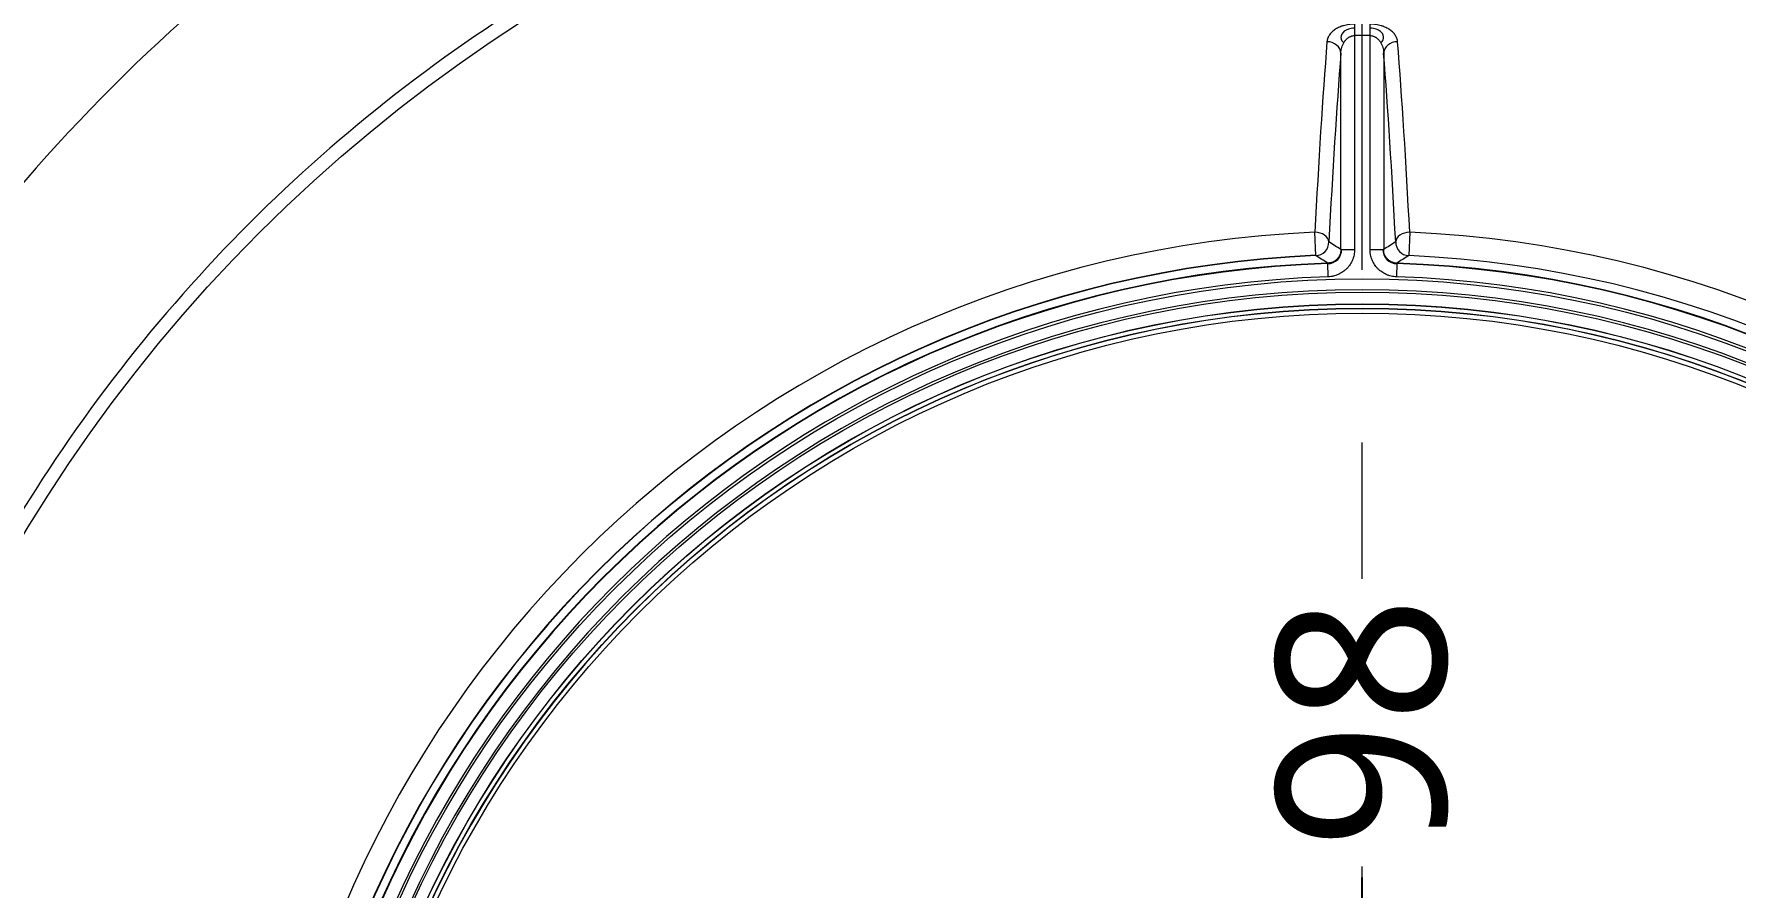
# Model space of a CAD drawing. Header units: millimetres. Extents: x 2234 to 3061, y 2092 to 2676.
# Drawn here: x 2489.8 to 2552.4, y 2492 to 2523.4 of the extents above; entities that cross this region are included whole.
import ezdxf

# ---------------------------------------------------------------- set-up
doc = ezdxf.new("R2010")
doc.units = ezdxf.units.MM
doc.linetypes.add('CENTER', pattern=[50.8, 31.75, -6.35, 6.35, -6.35])
for name, color, linetype, true_color in [('1', 7, 'Continuous', 0xffffff), ('20', 7, 'Continuous', 0xffffff), ('21', 7, 'Continuous', 0xffffff)]:
    doc.layers.add(name, color=color, linetype=linetype, true_color=true_color)
doc.layers.add('dim', color=82, linetype='Continuous', lineweight=9)
doc.styles.add('Capful-A', font='')
doc.styles.get('Capful-A').set_extended_font_data('Microsoft YaHei')
doc.dimstyles.new('Capful-A-2.5', dxfattribs={"dimscale": 2.5, "dimtxt": 2.5, "dimasz": 2.5, "dimexe": 1.5, "dimexo": 1, "dimgap": 1.5, "dimtad": 0, "dimdsep": 46, "dimtxsty": 'Capful-A', "dimcen": 0, "dimclrt": 2, "dimazin": 2, "dimtfac": 1, "dimtmove": 0, "dimatfit": 3, "dimfxl": 0, "dimtolj": 1, "dimtzin": 0, "dimarcsym": 0})

# ---------------------------------------------------------------- blocks, each defined once
blk = doc.blocks.new('*D44')
at = {"layer": 'Defpoints', "color": 0, "transparency": 16777216}
for p in [(2538.695, 2492.365), (2538.695, 2489.132), (2636.695, 2393.007)]:
    blk.add_point(p, dxfattribs=at)
at = {"layer": 'dim', "color": 0, "lineweight": -2, "transparency": 16777216}
blk.add_line((2538.695, 2490.382), (2538.695, 2492.365), dxfattribs=at)
at = {"layer": 'dim', "color": 2, "transparency": 16777216, "insert": (2538.695, 2498.061), "char_height": 6.25, "attachment_point": 5, "rotation": 90, "style": 'Capful-A', "bg_fill": 3, "box_fill_scale": 1.1, "bg_fill_color": 256, "bg_fill_true_color": 13158600, "bg_fill_transparency": 0}
blk.add_mtext('\\A1;98', dxfattribs=at)

msp = doc.modelspace()

# ---------------------------------------------------------------- linework, layer by layer
at = {"layer": '1', "color": 1, "linetype": 'CENTER', "lineweight": 18}
msp.add_line((2538.695, 2413.124), (2538.695, 2537.891), dxfattribs=at)
at = {"layer": '20', "color": 7, "linetype": 'Continuous', "lineweight": 18}
for start, end in [(10.77582, 103.29126), (126.70874, 143.29126)]:
    msp.add_arc((2538.695, 2475.507), 65, start, end, dxfattribs=at)
at = {"layer": '21', "color": 7, "linetype": 'Continuous', "lineweight": 18}
for p, q in [((2538.408, 2523.759), (2538.411, 2523.337)), ((2538.98, 2523.337), (2538.982, 2523.759)), ((2538.411, 2523.337), (2538.411, 2515.466)), ((2538.98, 2515.466), (2538.98, 2523.337)), ((2537.909, 2515.466), (2537.909, 2522.693)), ((2539.482, 2522.693), (2539.482, 2515.466)), ((2536.987, 2515.243), (2536.95, 2516.1)), ((2540.441, 2516.1), (2540.404, 2515.243)), ((2537.439, 2514.463), (2537.422, 2514.965)), ((2537.909, 2515.466), (2538.411, 2515.466)), ((2538.98, 2515.466), (2539.482, 2515.466)), ((2539.968, 2514.965), (2539.952, 2514.463))]:
    msp.add_line(p, q, dxfattribs=at)
for radius in [57.383, 57.383, 38.88, 38.389, 37.96, 37.955, 37.954, 37.795, 37.623]:
    msp.add_circle((2538.695, 2475.507), radius, dxfattribs=at)
for radius, start, end in [(65, 10.77582, 103.29126), (57.886, 11.31161, 109.24985), (65, 126.70874, 143.29126), (57.886, 120.75015, 149.24985), (47.83, 89.6591, 90.3409), (40.63, 92.4619, 177.5381), (40.63, 2.4619, 87.5381), (39.784, 92.4619, 177.5381), (39.772, 92.4619, 177.5381), (39.478, 91.84776, 178.15224), (39.461, 91.84776, 178.15224), (39.478, 1.84776, 88.15224), (39.461, 1.84776, 88.15224), (39.772, 2.4619, 87.5381), (38.976, 91.84776, 178.15224), (38.976, 1.84776, 88.15224), (38.476, 0.00563, 0), (37.789, 180.00563, 180)]:
    msp.add_arc((2538.695, 2475.507), radius, start, end, dxfattribs=at)
for centre, major_axis, ratio, start_param, end_param in [((2539.073, 2475.507), (0, -57.384), 0.052336, 3.734088, 3.926602), ((2537.407, 2522.693), (-0.501, 0.039), 0.828413, 3.235167, 4.799375), ((2539.983, 2522.693), (-0.501, -0.039), 0.828413, 4.625403, 6.189611), ((2538.318, 2475.507), (0, 57.384), 0.052336, 5.498176, 5.69069), ((2539.571, 2475.507), (0, 56.882), 0.052336, 0.592496, 0.785009), ((2537.819, 2475.507), (0, -56.882), 0.052336, 2.356584, 2.549097), ((2536.965, 2515.744), (-0.502, 0.026), 0.706413, 3.215602, 4.77981), ((2536.965, 2515.744), (-0.266, -0.426), 0.998098, 0.6017, 2.127785), ((2492.313, 2475.507), (-70.361, 0), 0.745658, 4.007414, 4.015629), ((2585.078, 2475.506), (-70.363, 0.001), 0.74566, 5.409174, 5.417389), ((2540.425, 2515.744), (-0.502, -0.026), 0.706413, 4.644968, 6.209176), ((2540.425, 2515.744), (-0.266, 0.426), 0.998098, 1.013808, 2.539893)]:
    msp.add_ellipse(centre, major_axis=major_axis, ratio=ratio, start_param=start_param, end_param=end_param, dxfattribs=at)
for points, knots in [([(2538.408, 2523.759), (2538.372, 2523.759), (2538.337, 2523.758), (2538.266, 2523.752), (2538.231, 2523.748), (2538.129, 2523.733), (2538.063, 2523.719), (2537.986, 2523.696), (2537.97, 2523.691), (2537.94, 2523.68), (2537.925, 2523.675), (2537.881, 2523.658), (2537.853, 2523.646), (2537.772, 2523.608), (2537.723, 2523.58), (2537.656, 2523.533), (2537.636, 2523.517), (2537.596, 2523.484), (2537.578, 2523.467), (2537.527, 2523.415), (2537.499, 2523.379), (2537.464, 2523.324), (2537.453, 2523.305), (2537.439, 2523.276), (2537.435, 2523.267), (2537.427, 2523.247), (2537.424, 2523.238), (2537.407, 2523.189), (2537.399, 2523.15), (2537.396, 2523.11)], [0, 0, 0, 0, 0.0625, 0.0625, 0.125, 0.125, 0.25, 0.25, 0.28125, 0.28125, 0.3125, 0.3125, 0.375, 0.375, 0.5, 0.5, 0.5625, 0.5625, 0.625, 0.625, 0.75, 0.75, 0.8125, 0.8125, 0.84375, 0.84375, 0.875, 0.875, 1, 1, 1, 1]), ([(2539.995, 2523.11), (2539.992, 2523.15), (2539.984, 2523.189), (2539.967, 2523.238), (2539.963, 2523.247), (2539.955, 2523.267), (2539.951, 2523.276), (2539.937, 2523.305), (2539.927, 2523.324), (2539.892, 2523.379), (2539.863, 2523.415), (2539.812, 2523.467), (2539.794, 2523.484), (2539.755, 2523.517), (2539.734, 2523.533), (2539.667, 2523.58), (2539.618, 2523.608), (2539.538, 2523.646), (2539.51, 2523.658), (2539.466, 2523.675), (2539.451, 2523.68), (2539.42, 2523.691), (2539.405, 2523.696), (2539.327, 2523.719), (2539.262, 2523.733), (2539.159, 2523.748), (2539.124, 2523.752), (2539.054, 2523.758), (2539.018, 2523.759), (2538.982, 2523.759)], [0, 0, 0, 0, 0.125, 0.125, 0.15625, 0.15625, 0.1875, 0.1875, 0.25, 0.25, 0.375, 0.375, 0.4375, 0.4375, 0.5, 0.5, 0.625, 0.625, 0.6875, 0.6875, 0.71875, 0.71875, 0.75, 0.75, 0.875, 0.875, 0.9375, 0.9375, 1, 1, 1, 1]), ([(2538.409, 2523.61), (2538.406, 2523.61), (2538.402, 2523.61), (2538.326, 2523.608), (2538.254, 2523.596), (2538.065, 2523.534), (2537.978, 2523.463), (2537.896, 2523.309), (2537.899, 2523.225), (2537.961, 2523.122), (2537.984, 2523.095), (2538.012, 2523.07)], [0, 0, 0, 0, 0.008355, 0.008355, 0.181385, 0.181385, 0.527444, 0.527444, 0.873504, 0.873504, 1, 1, 1, 1]), ([(2537.909, 2522.693), (2537.91, 2522.728), (2537.913, 2522.762), (2537.924, 2522.831), (2537.931, 2522.865), (2537.95, 2522.932), (2537.962, 2522.965), (2537.983, 2523.013), (2537.99, 2523.029), (2538.007, 2523.061), (2538.016, 2523.077), (2538.035, 2523.108), (2538.045, 2523.123), (2538.067, 2523.153), (2538.079, 2523.167), (2538.104, 2523.195), (2538.118, 2523.208), (2538.146, 2523.234), (2538.161, 2523.246), (2538.194, 2523.269), (2538.211, 2523.28), (2538.237, 2523.294), (2538.247, 2523.298), (2538.265, 2523.307), (2538.275, 2523.311), (2538.295, 2523.318), (2538.305, 2523.321), (2538.326, 2523.326), (2538.336, 2523.329), (2538.368, 2523.334), (2538.389, 2523.337), (2538.411, 2523.337)], [0, 0, 0, 0, 0.125, 0.125, 0.25, 0.25, 0.375, 0.375, 0.4375, 0.4375, 0.5, 0.5, 0.5625, 0.5625, 0.625, 0.625, 0.6875, 0.6875, 0.75, 0.75, 0.8125, 0.8125, 0.84375, 0.84375, 0.875, 0.875, 0.90625, 0.90625, 0.9375, 0.9375, 1, 1, 1, 1]), ([(2538.98, 2523.337), (2539.002, 2523.337), (2539.023, 2523.334), (2539.055, 2523.329), (2539.065, 2523.326), (2539.085, 2523.321), (2539.095, 2523.318), (2539.125, 2523.307), (2539.144, 2523.299), (2539.171, 2523.285), (2539.179, 2523.28), (2539.197, 2523.269), (2539.205, 2523.263), (2539.229, 2523.246), (2539.244, 2523.234), (2539.273, 2523.208), (2539.286, 2523.195), (2539.311, 2523.167), (2539.323, 2523.153), (2539.345, 2523.123), (2539.355, 2523.108), (2539.375, 2523.077), (2539.384, 2523.061), (2539.4, 2523.03), (2539.408, 2523.014), (2539.429, 2522.965), (2539.44, 2522.932), (2539.459, 2522.865), (2539.466, 2522.831), (2539.477, 2522.762), (2539.48, 2522.728), (2539.482, 2522.693)], [0, 0, 0, 0, 0.0625, 0.0625, 0.09375, 0.09375, 0.125, 0.125, 0.1875, 0.1875, 0.21875, 0.21875, 0.25, 0.25, 0.3125, 0.3125, 0.375, 0.375, 0.4375, 0.4375, 0.5, 0.5, 0.5625, 0.5625, 0.625, 0.625, 0.75, 0.75, 0.875, 0.875, 1, 1, 1, 1]), ([(2539.378, 2523.07), (2539.396, 2523.086), (2539.412, 2523.102), (2539.483, 2523.193), (2539.497, 2523.276), (2539.453, 2523.395), (2539.427, 2523.432), (2539.353, 2523.502), (2539.306, 2523.533), (2539.19, 2523.582), (2539.122, 2523.599), (2539.028, 2523.609), (2539.005, 2523.61), (2538.981, 2523.61)], [0, 0, 0, 0, 0.07853, 0.07853, 0.425023, 0.425023, 0.59827, 0.59827, 0.771517, 0.771517, 0.944763, 0.944763, 1, 1, 1, 1]), ([(2537.909, 2515.466), (2537.909, 2515.45), (2537.908, 2515.434), (2537.905, 2515.402), (2537.901, 2515.37), (2537.893, 2515.339), (2537.884, 2515.308), (2537.879, 2515.293), (2537.86, 2515.248), (2537.846, 2515.22), (2537.819, 2515.179), (2537.81, 2515.166), (2537.79, 2515.141), (2537.779, 2515.129), (2537.757, 2515.106), (2537.745, 2515.094), (2537.72, 2515.074), (2537.707, 2515.064), (2537.681, 2515.045), (2537.667, 2515.037), (2537.639, 2515.021), (2537.624, 2515.014), (2537.58, 2514.994), (2537.55, 2514.984), (2537.503, 2514.974), (2537.487, 2514.971), (2537.455, 2514.967), (2537.439, 2514.966), (2537.422, 2514.965)], [0, 0, 0, 0, 0.0625, 0.0625, 0.125, 0.1875, 0.1875, 0.25, 0.25, 0.375, 0.375, 0.4375, 0.4375, 0.5, 0.5, 0.5625, 0.5625, 0.625, 0.625, 0.6875, 0.6875, 0.75, 0.75, 0.875, 0.875, 0.9375, 0.9375, 1, 1, 1, 1]), ([(2537.423, 2514.949), (2537.561, 2514.946), (2537.697, 2515.003), (2537.885, 2515.197), (2537.938, 2515.331), (2537.934, 2515.466)], [0, 0, 0, 0, 0.505274, 0.505274, 1, 1, 1, 1]), ([(2538.411, 2515.466), (2538.411, 2515.434), (2538.409, 2515.402), (2538.403, 2515.338), (2538.394, 2515.275), (2538.379, 2515.212), (2538.365, 2515.166), (2538.36, 2515.151), (2538.349, 2515.12), (2538.344, 2515.105), (2538.313, 2515.03), (2538.284, 2514.974), (2538.231, 2514.893), (2538.213, 2514.867), (2538.183, 2514.829), (2538.172, 2514.817), (2538.151, 2514.792), (2538.14, 2514.78), (2538.106, 2514.745), (2538.082, 2514.723), (2538.033, 2514.681), (2538.008, 2514.662), (2537.955, 2514.625), (2537.927, 2514.607), (2537.871, 2514.576), (2537.842, 2514.561), (2537.754, 2514.523), (2537.694, 2514.502), (2537.615, 2514.484), (2537.599, 2514.481), (2537.567, 2514.475), (2537.519, 2514.468), (2537.471, 2514.464), (2537.439, 2514.463)], [0, 0, 0, 0, 0.0625, 0.0625, 0.125, 0.1875, 0.1875, 0.21875, 0.21875, 0.25, 0.25, 0.375, 0.375, 0.4375, 0.4375, 0.46875, 0.46875, 0.5, 0.5, 0.5625, 0.5625, 0.625, 0.625, 0.6875, 0.6875, 0.75, 0.75, 0.875, 0.875, 0.90625, 0.90625, 0.9375, 1, 1, 1, 1]), ([(2539.952, 2514.463), (2539.92, 2514.464), (2539.887, 2514.467), (2539.824, 2514.475), (2539.761, 2514.486), (2539.699, 2514.503), (2539.653, 2514.518), (2539.638, 2514.524), (2539.608, 2514.535), (2539.593, 2514.542), (2539.519, 2514.574), (2539.464, 2514.606), (2539.385, 2514.66), (2539.359, 2514.68), (2539.31, 2514.722), (2539.286, 2514.744), (2539.241, 2514.79), (2539.219, 2514.815), (2539.179, 2514.865), (2539.16, 2514.891), (2539.125, 2514.945), (2539.109, 2514.974), (2539.079, 2515.031), (2539.065, 2515.06), (2539.029, 2515.149), (2539.011, 2515.21), (2538.995, 2515.289), (2538.993, 2515.305), (2538.988, 2515.337), (2538.982, 2515.386), (2538.98, 2515.434), (2538.98, 2515.466)], [0, 0, 0, 0, 0.0625, 0.0625, 0.125, 0.1875, 0.1875, 0.21875, 0.21875, 0.25, 0.25, 0.375, 0.375, 0.4375, 0.4375, 0.5, 0.5, 0.5625, 0.5625, 0.625, 0.625, 0.6875, 0.6875, 0.75, 0.75, 0.875, 0.875, 0.90625, 0.90625, 0.9375, 1, 1, 1, 1]), ([(2539.457, 2515.465), (2539.453, 2515.33), (2539.505, 2515.197), (2539.693, 2515.003), (2539.829, 2514.946), (2539.967, 2514.949)], [0, 0, 0, 0, 0.494189, 0.494189, 1, 1, 1, 1]), ([(2539.968, 2514.965), (2539.936, 2514.966), (2539.904, 2514.97), (2539.857, 2514.981), (2539.842, 2514.985), (2539.811, 2514.995), (2539.796, 2515.001), (2539.752, 2515.02), (2539.724, 2515.036), (2539.684, 2515.063), (2539.671, 2515.073), (2539.647, 2515.094), (2539.635, 2515.105), (2539.612, 2515.128), (2539.601, 2515.14), (2539.581, 2515.165), (2539.572, 2515.179), (2539.554, 2515.206), (2539.546, 2515.22), (2539.531, 2515.248), (2539.524, 2515.263), (2539.506, 2515.307), (2539.497, 2515.338), (2539.488, 2515.386), (2539.485, 2515.402), (2539.482, 2515.434), (2539.482, 2515.45), (2539.482, 2515.466)], [0, 0, 0, 0, 0.125, 0.125, 0.1875, 0.1875, 0.25, 0.25, 0.375, 0.375, 0.4375, 0.4375, 0.5, 0.5, 0.5625, 0.5625, 0.625, 0.625, 0.6875, 0.6875, 0.75, 0.75, 0.875, 0.875, 0.9375, 0.9375, 1, 1, 1, 1])]:
    msp.add_open_spline(points, degree=3, knots=knots, dxfattribs=at)
for points in [[(2537.422, 2514.965), (2537.277, 2515.058), (2537.132, 2515.151), (2536.987, 2515.243)], [(2540.404, 2515.243), (2540.258, 2515.151), (2540.113, 2515.058), (2539.968, 2514.965)]]:
    msp.add_open_spline(points, degree=3, dxfattribs=at)

# ---------------------------------------------------------------- next in the draw order: dimensions: what is measured, and where the dimension line sits
at = {"layer": 'dim'}
dim = msp.add_ordinate_dim(feature_location=(2538.695, 2489.132), offset=(0, 3.232), dtype=1, origin=(2636.695, 2393.007), dimstyle='Capful-A-2.5', override={"dimasz": 2, "dimexe": 0.49975, "dimexo": 0.49975, "dimgap": 0.49975}, dxfattribs=at)
dim.commit()
dim.dimension.update_dxf_attribs({"geometry": '*D44', "text_midpoint": (2538.695, 2498.061)})

doc.saveas('drawing.dxf')
